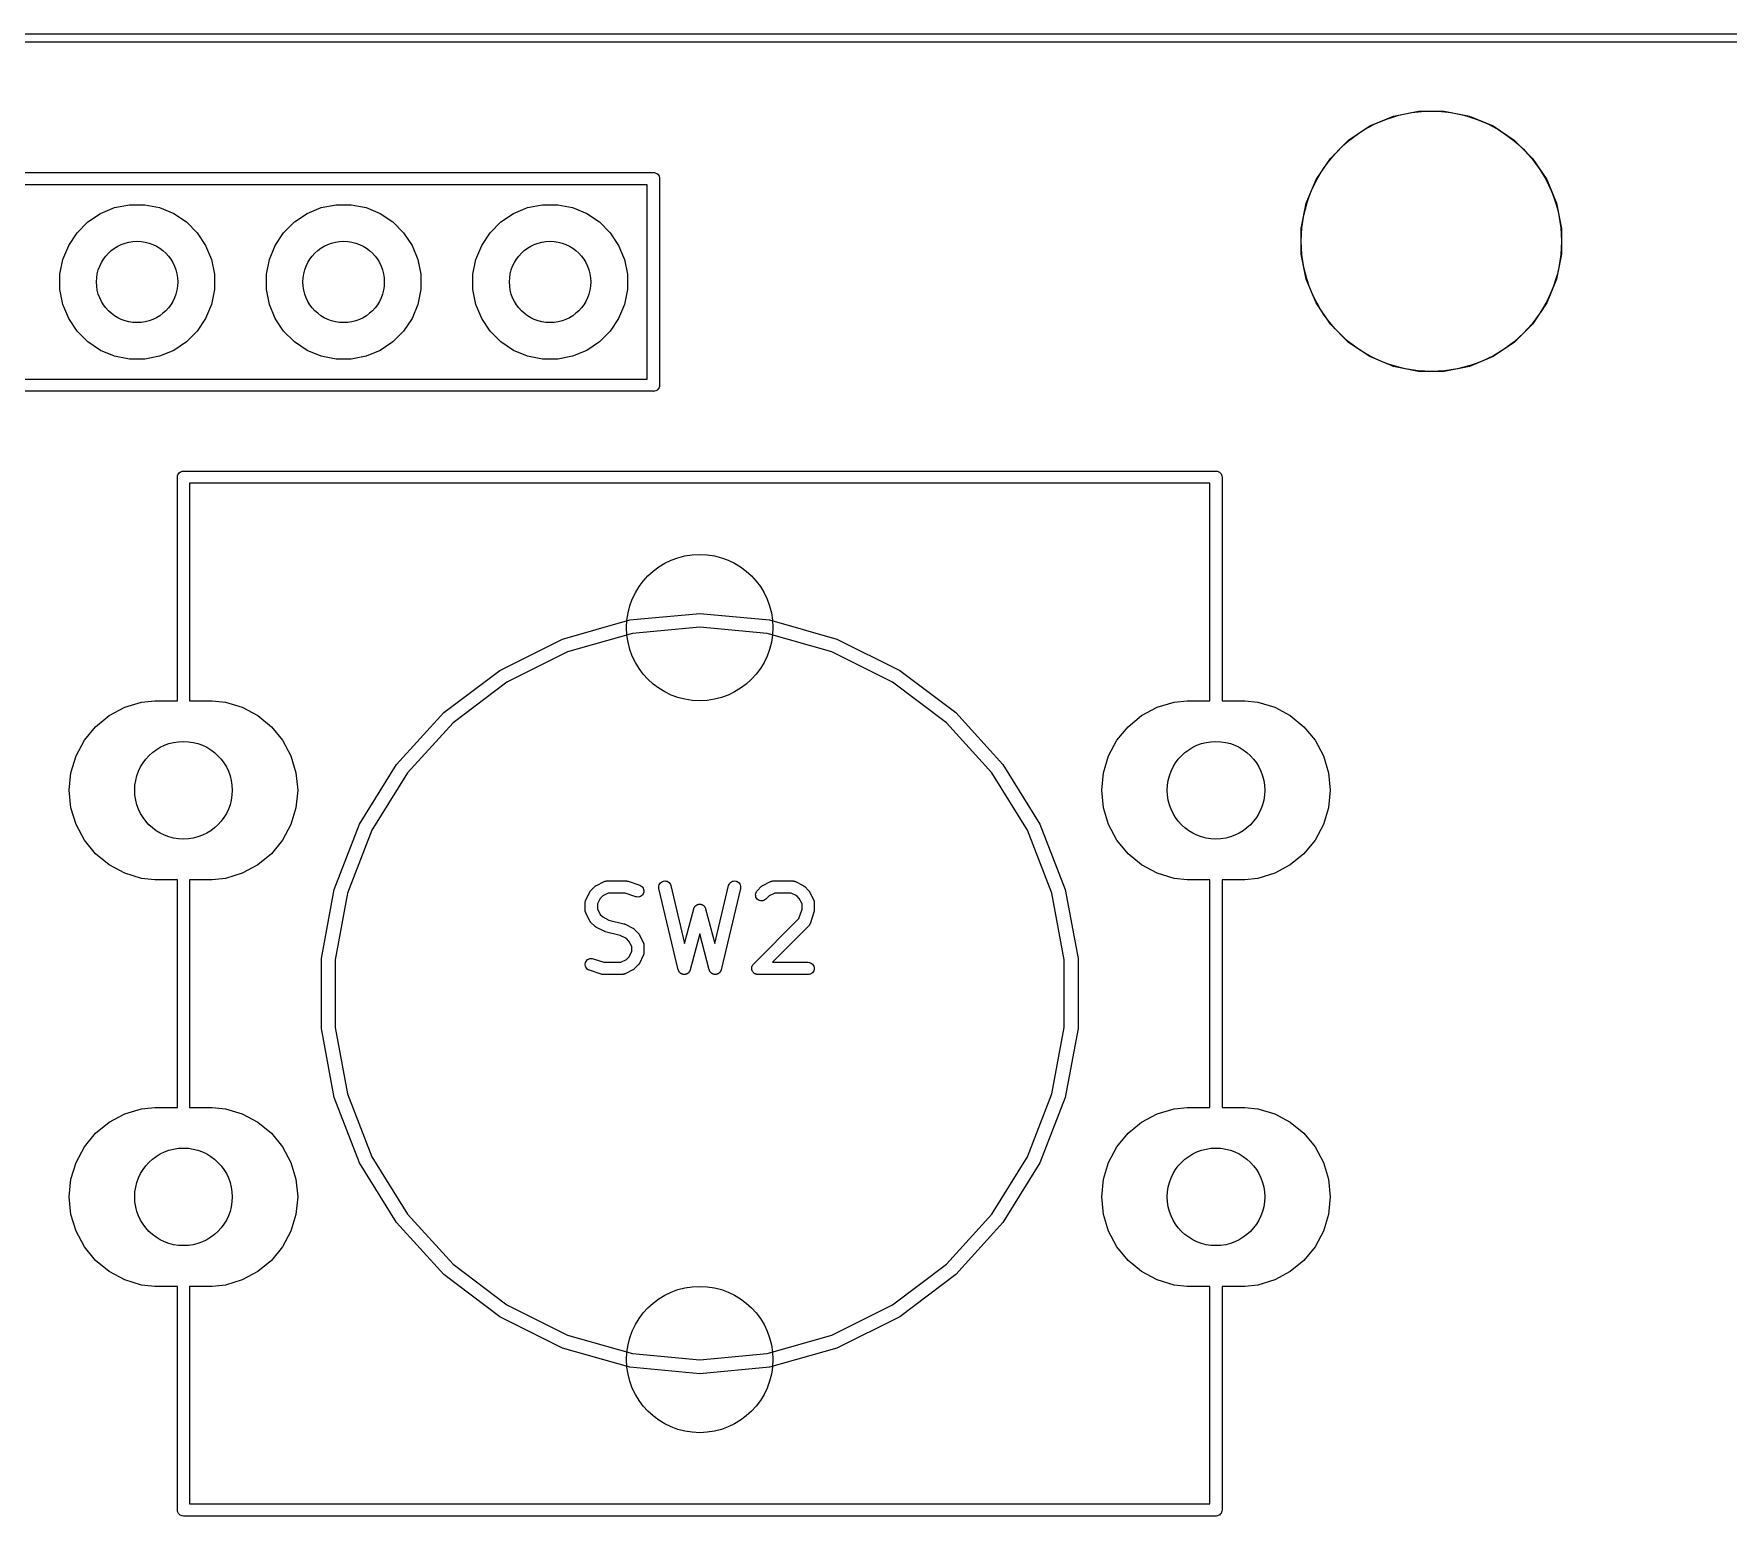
# Model space of a CAD drawing. Extents: x 4.8 to 7.88, y -6.14 to -3.94.
# Drawn here: x 5.622 to 6.443, y -4.653 to -3.935 of the extents above; entities that cross this region are included whole.
import ezdxf

# ---------------------------------------------------------------- set-up
doc = ezdxf.new("R2010")
doc.units = 0
doc.header["$MEASUREMENT"] = 0
doc.layers.add('BLACK', color=7, linetype='CONTINUOUS')

msp = doc.modelspace()

# ---------------------------------------------------------------- linework, layer by layer
at = {"layer": 'BLACK', "linetype": 'CONTINUOUS'}
for p, q in [((4.80325, -3.93504), (7.87392, -3.93504)), ((7.87205, -3.93898), (4.80512, -3.93898)), ((6.26937, -3.97961), (6.28084, -3.97486)), ((6.28084, -3.97486), (6.29301, -3.97244)), ((6.29301, -3.97244), (6.30542, -3.97244)), ((6.30542, -3.97244), (6.31759, -3.97486)), ((6.31759, -3.97486), (6.32905, -3.97961)), ((6.25028, -3.99528), (6.25906, -3.9865)), ((6.25906, -3.9865), (6.26937, -3.97961)), ((6.32905, -3.97961), (6.33937, -3.9865)), ((6.33937, -3.9865), (6.34814, -3.99528)), ((6.24339, -4.0056), (6.25028, -3.99528)), ((6.34814, -3.99528), (6.35504, -4.0056)), ((5.12259, -4.00217), (5.9223, -4.00217)), ((5.9223, -4.00217), (5.92244, -4.00215)), ((5.92244, -4.00215), (5.92259, -4.00217)), ((5.92259, -4.00217), (5.92302, -4.00221)), ((5.92302, -4.00221), (5.92358, -4.00238)), ((5.92358, -4.00238), (5.92409, -4.00265)), ((5.92409, -4.00265), (5.92454, -4.00302)), ((5.92454, -4.00302), (5.92491, -4.00347)), ((5.92491, -4.00347), (5.92518, -4.00398)), ((5.91949, -4.00807), (5.12539, -4.00807)), ((5.91949, -4.10217), (5.91949, -4.00807)), ((5.92518, -4.00398), (5.92535, -4.00454)), ((5.92535, -4.00454), (5.92541, -4.00512)), ((5.92541, -4.00512), (5.92539, -4.00526)), ((5.92539, -4.00526), (5.92539, -4.10497)), ((6.23864, -4.01706), (6.24339, -4.0056)), ((6.35504, -4.0056), (6.35978, -4.01706)), ((5.65472, -4.02197), (5.66153, -4.01915)), ((5.66153, -4.01915), (5.66876, -4.01772)), ((5.66876, -4.01772), (5.67612, -4.01772)), ((5.67612, -4.01772), (5.68335, -4.01915)), ((5.68335, -4.01915), (5.69016, -4.02197)), ((5.75472, -4.02197), (5.76153, -4.01915)), ((5.76153, -4.01915), (5.76876, -4.01772)), ((5.76876, -4.01772), (5.77612, -4.01772)), ((5.77612, -4.01772), (5.78335, -4.01915)), ((5.78335, -4.01915), (5.79016, -4.02197)), ((5.85472, -4.02197), (5.86153, -4.01915)), ((5.86153, -4.01915), (5.86876, -4.01772)), ((5.86876, -4.01772), (5.87612, -4.01772)), ((5.87612, -4.01772), (5.88335, -4.01915)), ((5.88335, -4.01915), (5.89016, -4.02197)), ((6.23622, -4.02923), (6.23864, -4.01706)), ((6.35978, -4.01706), (6.3622, -4.02923)), ((5.64339, -4.03128), (5.6486, -4.02607)), ((5.6486, -4.02607), (5.65472, -4.02197)), ((5.69016, -4.02197), (5.69628, -4.02607)), ((5.69628, -4.02607), (5.70149, -4.03128)), ((5.74339, -4.03128), (5.7486, -4.02607)), ((5.7486, -4.02607), (5.75472, -4.02197)), ((5.79016, -4.02197), (5.79628, -4.02607)), ((5.79628, -4.02607), (5.80149, -4.03128)), ((5.84339, -4.03128), (5.8486, -4.02607)), ((5.8486, -4.02607), (5.85472, -4.02197)), ((5.89016, -4.02197), (5.89628, -4.02607)), ((5.89628, -4.02607), (5.90149, -4.03128)), ((5.6393, -4.0374), (5.64339, -4.03128)), ((5.70149, -4.03128), (5.70559, -4.0374)), ((5.7393, -4.0374), (5.74339, -4.03128)), ((5.80149, -4.03128), (5.80559, -4.0374)), ((5.8393, -4.0374), (5.84339, -4.03128)), ((5.90149, -4.03128), (5.90559, -4.0374)), ((6.23622, -4.04164), (6.23622, -4.02923)), ((6.3622, -4.02923), (6.3622, -4.04164)), ((5.63504, -4.05143), (5.63648, -4.04421)), ((5.63648, -4.04421), (5.6393, -4.0374)), ((5.70559, -4.0374), (5.70841, -4.04421)), ((5.70841, -4.04421), (5.70984, -4.05143)), ((5.73504, -4.05143), (5.73648, -4.04421)), ((5.73648, -4.04421), (5.7393, -4.0374)), ((5.80559, -4.0374), (5.80841, -4.04421)), ((5.80841, -4.04421), (5.80984, -4.05143)), ((5.83504, -4.05143), (5.83648, -4.04421)), ((5.83648, -4.04421), (5.8393, -4.0374)), ((5.90559, -4.0374), (5.90841, -4.04421)), ((5.90841, -4.04421), (5.90984, -4.05143)), ((6.23864, -4.05381), (6.23622, -4.04164)), ((6.3622, -4.04164), (6.35978, -4.05381)), ((5.63504, -4.0588), (5.63504, -4.05143)), ((5.70984, -4.05143), (5.70984, -4.0588)), ((5.73504, -4.0588), (5.73504, -4.05143)), ((5.80984, -4.05143), (5.80984, -4.0588)), ((5.83504, -4.0588), (5.83504, -4.05143)), ((5.90984, -4.05143), (5.90984, -4.0588)), ((5.63648, -4.06603), (5.63504, -4.0588)), ((5.70984, -4.0588), (5.70841, -4.06603)), ((5.73648, -4.06603), (5.73504, -4.0588)), ((5.80984, -4.0588), (5.80841, -4.06603)), ((5.83648, -4.06603), (5.83504, -4.0588)), ((5.90984, -4.0588), (5.90841, -4.06603)), ((6.24339, -4.06527), (6.23864, -4.05381)), ((6.35978, -4.05381), (6.35504, -4.06527)), ((5.6393, -4.07283), (5.63648, -4.06603)), ((5.70841, -4.06603), (5.70559, -4.07283)), ((5.7393, -4.07283), (5.73648, -4.06603)), ((5.80841, -4.06603), (5.80559, -4.07283)), ((5.8393, -4.07283), (5.83648, -4.06603)), ((5.90841, -4.06603), (5.90559, -4.07283)), ((6.25028, -4.07559), (6.24339, -4.06527)), ((6.35504, -4.06527), (6.34814, -4.07559)), ((5.64339, -4.07896), (5.6393, -4.07283)), ((5.70559, -4.07283), (5.70149, -4.07896)), ((5.74339, -4.07896), (5.7393, -4.07283)), ((5.80559, -4.07283), (5.80149, -4.07896)), ((5.84339, -4.07896), (5.8393, -4.07283)), ((5.90559, -4.07283), (5.90149, -4.07896)), ((6.25906, -4.08436), (6.25028, -4.07559)), ((6.34814, -4.07559), (6.33937, -4.08436)), ((5.6486, -4.08417), (5.64339, -4.07896)), ((5.65472, -4.08826), (5.6486, -4.08417)), ((5.69628, -4.08417), (5.69016, -4.08826)), ((5.70149, -4.07896), (5.69628, -4.08417)), ((5.7486, -4.08417), (5.74339, -4.07896)), ((5.75472, -4.08826), (5.7486, -4.08417)), ((5.79628, -4.08417), (5.79016, -4.08826)), ((5.80149, -4.07896), (5.79628, -4.08417)), ((5.8486, -4.08417), (5.84339, -4.07896)), ((5.85472, -4.08826), (5.8486, -4.08417)), ((5.89628, -4.08417), (5.89016, -4.08826)), ((5.90149, -4.07896), (5.89628, -4.08417)), ((6.26937, -4.09126), (6.25906, -4.08436)), ((6.33937, -4.08436), (6.32905, -4.09126)), ((5.66153, -4.09108), (5.65472, -4.08826)), ((5.66876, -4.09252), (5.66153, -4.09108)), ((5.67612, -4.09252), (5.66876, -4.09252)), ((5.68335, -4.09108), (5.67612, -4.09252)), ((5.69016, -4.08826), (5.68335, -4.09108)), ((5.76153, -4.09108), (5.75472, -4.08826)), ((5.76876, -4.09252), (5.76153, -4.09108)), ((5.77612, -4.09252), (5.76876, -4.09252)), ((5.78335, -4.09108), (5.77612, -4.09252)), ((5.79016, -4.08826), (5.78335, -4.09108)), ((5.86153, -4.09108), (5.85472, -4.08826)), ((5.86876, -4.09252), (5.86153, -4.09108)), ((5.87612, -4.09252), (5.86876, -4.09252)), ((5.88335, -4.09108), (5.87612, -4.09252)), ((5.89016, -4.08826), (5.88335, -4.09108)), ((6.28084, -4.096), (6.26937, -4.09126)), ((6.32905, -4.09126), (6.31759, -4.096)), ((5.12539, -4.10217), (5.91949, -4.10217)), ((6.29301, -4.09843), (6.28084, -4.096)), ((6.30542, -4.09843), (6.29301, -4.09843)), ((6.31759, -4.096), (6.30542, -4.09843)), ((5.9223, -4.10807), (5.12259, -4.10807)), ((5.92244, -4.10809), (5.9223, -4.10807)), ((5.92259, -4.10807), (5.92244, -4.10809)), ((5.92302, -4.10803), (5.92259, -4.10807)), ((5.92358, -4.10786), (5.92302, -4.10803)), ((5.92409, -4.10759), (5.92358, -4.10786)), ((5.92454, -4.10722), (5.92409, -4.10759)), ((5.92491, -4.10677), (5.92454, -4.10722)), ((5.92518, -4.10625), (5.92491, -4.10677)), ((5.92535, -4.1057), (5.92518, -4.10625)), ((5.92541, -4.10512), (5.92535, -4.1057)), ((5.92539, -4.10497), (5.92541, -4.10512)), ((5.69191, -4.14961), (5.69197, -4.14903)), ((5.69193, -4.14975), (5.69191, -4.14961)), ((5.69193, -4.25787), (5.69193, -4.14975)), ((5.69197, -4.14903), (5.69214, -4.14847)), ((5.69214, -4.14847), (5.69241, -4.14796)), ((5.69241, -4.14796), (5.69278, -4.14751)), ((5.69278, -4.14751), (5.69323, -4.14714)), ((5.69323, -4.14714), (5.69375, -4.14687)), ((5.69375, -4.14687), (5.6943, -4.1467)), ((5.6943, -4.1467), (5.69474, -4.14665)), ((5.69474, -4.14665), (5.69488, -4.14664)), ((5.69488, -4.14664), (5.69503, -4.14665)), ((5.69503, -4.14665), (6.19474, -4.14665)), ((6.19474, -4.14665), (6.19488, -4.14664)), ((6.19488, -4.14664), (6.19503, -4.14665)), ((6.19503, -4.14665), (6.19546, -4.1467)), ((6.19546, -4.1467), (6.19602, -4.14687)), ((6.19602, -4.14687), (6.19653, -4.14714)), ((6.19653, -4.14714), (6.19698, -4.14751)), ((6.19698, -4.14751), (6.19735, -4.14796)), ((6.19735, -4.14796), (6.19762, -4.14847)), ((6.19762, -4.14847), (6.19779, -4.14903)), ((6.19779, -4.14903), (6.19785, -4.14961)), ((6.19785, -4.14961), (6.19783, -4.14975)), ((6.19783, -4.14975), (6.19783, -4.25787)), ((5.69783, -4.15256), (5.69783, -4.25787)), ((6.19193, -4.15256), (5.69783, -4.15256)), ((6.19193, -4.25787), (6.19193, -4.15256)), ((5.91107, -4.21872), (5.94488, -4.21559)), ((5.94488, -4.21559), (5.9787, -4.21872)), ((5.87841, -4.22801), (5.91107, -4.21872)), ((5.9123, -4.2253), (5.88082, -4.23426)), ((5.94488, -4.22228), (5.9123, -4.2253)), ((5.97747, -4.2253), (5.94488, -4.22228)), ((6.00894, -4.23426), (5.97747, -4.2253)), ((5.9787, -4.21872), (6.01136, -4.22801)), ((5.84801, -4.24315), (5.87841, -4.22801)), ((6.01136, -4.22801), (6.04175, -4.24315)), ((5.88082, -4.23426), (5.85153, -4.24884)), ((6.03823, -4.24884), (6.00894, -4.23426)), ((5.82091, -4.26362), (5.84801, -4.24315)), ((5.85153, -4.24884), (5.82542, -4.26856)), ((6.06434, -4.26856), (6.03823, -4.24884)), ((6.04175, -4.24315), (6.06885, -4.26362)), ((5.67458, -4.2585), (5.68094, -4.25787)), ((5.68094, -4.25787), (5.69193, -4.25787)), ((5.69783, -4.25787), (5.70882, -4.25787)), ((5.70882, -4.25787), (5.71518, -4.2585)), ((6.17458, -4.2585), (6.18094, -4.25787)), ((6.18094, -4.25787), (6.19193, -4.25787)), ((6.19783, -4.25787), (6.20882, -4.25787)), ((6.20882, -4.25787), (6.21518, -4.2585)), ((5.6523, -4.27041), (5.65889, -4.265)), ((5.65889, -4.265), (5.66642, -4.26098)), ((5.66642, -4.26098), (5.67458, -4.2585)), ((5.71518, -4.2585), (5.72335, -4.26098)), ((5.72335, -4.26098), (5.73087, -4.265)), ((5.73087, -4.265), (5.73746, -4.27041)), ((5.79803, -4.28871), (5.82091, -4.26362)), ((6.06885, -4.26362), (6.09173, -4.28871)), ((6.1523, -4.27041), (6.15889, -4.265)), ((6.15889, -4.265), (6.16642, -4.26098)), ((6.16642, -4.26098), (6.17458, -4.2585)), ((6.21518, -4.2585), (6.22335, -4.26098)), ((6.22335, -4.26098), (6.23087, -4.265)), ((6.23087, -4.265), (6.23746, -4.27041)), ((5.64689, -4.277), (5.6523, -4.27041)), ((5.73746, -4.27041), (5.74288, -4.277)), ((5.82542, -4.26856), (5.80337, -4.29274)), ((6.08639, -4.29274), (6.06434, -4.26856)), ((6.14689, -4.277), (6.1523, -4.27041)), ((6.23746, -4.27041), (6.24288, -4.277)), ((5.64287, -4.28453), (5.64689, -4.277)), ((5.74288, -4.277), (5.7469, -4.28453)), ((6.14287, -4.28453), (6.14689, -4.277)), ((6.24288, -4.277), (6.2469, -4.28453)), ((5.64039, -4.29269), (5.64287, -4.28453)), ((5.7469, -4.28453), (5.74937, -4.29269)), ((5.78016, -4.31758), (5.79803, -4.28871)), ((6.09173, -4.28871), (6.10961, -4.31758)), ((6.14039, -4.29269), (6.14287, -4.28453)), ((6.2469, -4.28453), (6.24937, -4.29269)), ((5.63955, -4.30118), (5.64039, -4.29269)), ((5.74937, -4.29269), (5.75021, -4.30118)), ((5.80337, -4.29274), (5.78615, -4.32057)), ((6.10362, -4.32057), (6.08639, -4.29274)), ((6.13955, -4.30118), (6.14039, -4.29269)), ((6.24937, -4.29269), (6.25021, -4.30118)), ((5.64039, -4.30967), (5.63955, -4.30118)), ((5.75021, -4.30118), (5.74937, -4.30967)), ((6.14039, -4.30967), (6.13955, -4.30118)), ((6.25021, -4.30118), (6.24937, -4.30967)), ((5.64287, -4.31783), (5.64039, -4.30967)), ((5.74937, -4.30967), (5.7469, -4.31783)), ((6.14287, -4.31783), (6.14039, -4.30967)), ((6.24937, -4.30967), (6.2469, -4.31783)), ((5.64689, -4.32536), (5.64287, -4.31783)), ((5.7469, -4.31783), (5.74288, -4.32536)), ((5.76789, -4.34925), (5.78016, -4.31758)), ((5.78615, -4.32057), (5.77433, -4.35108)), ((6.11544, -4.35108), (6.10362, -4.32057)), ((6.10961, -4.31758), (6.12187, -4.34925)), ((6.14689, -4.32536), (6.14287, -4.31783)), ((6.2469, -4.31783), (6.24288, -4.32536)), ((5.6523, -4.33195), (5.64689, -4.32536)), ((5.65889, -4.33736), (5.6523, -4.33195)), ((5.73746, -4.33195), (5.73087, -4.33736)), ((5.74288, -4.32536), (5.73746, -4.33195)), ((6.1523, -4.33195), (6.14689, -4.32536)), ((6.15889, -4.33736), (6.1523, -4.33195)), ((6.23746, -4.33195), (6.23087, -4.33736)), ((6.24288, -4.32536), (6.23746, -4.33195)), ((5.66642, -4.34139), (5.65889, -4.33736)), ((5.73087, -4.33736), (5.72335, -4.34139)), ((6.16642, -4.34139), (6.15889, -4.33736)), ((6.23087, -4.33736), (6.22335, -4.34139)), ((5.67458, -4.34386), (5.66642, -4.34139)), ((5.68094, -4.34449), (5.67458, -4.34386)), ((5.69193, -4.34449), (5.68094, -4.34449)), ((5.69193, -4.45472), (5.69193, -4.34449)), ((5.70882, -4.34449), (5.69783, -4.34449)), ((5.69783, -4.34449), (5.69783, -4.45472)), ((5.71518, -4.34386), (5.70882, -4.34449)), ((5.72335, -4.34139), (5.71518, -4.34386)), ((5.89218, -4.34971), (5.89405, -4.34783)), ((5.89405, -4.34783), (5.89408, -4.3478)), ((5.89408, -4.3478), (5.89421, -4.3477)), ((5.89421, -4.3477), (5.89433, -4.34759)), ((5.89433, -4.34759), (5.89443, -4.34752)), ((5.89443, -4.34752), (5.89453, -4.34744)), ((5.89453, -4.34744), (5.89468, -4.34737)), ((5.89468, -4.34737), (5.89482, -4.34728)), ((5.89482, -4.34728), (5.89857, -4.34541)), ((5.89857, -4.34541), (5.8986, -4.34539)), ((5.8986, -4.34539), (5.89869, -4.34536)), ((5.89869, -4.34536), (5.89876, -4.34532)), ((5.89876, -4.34532), (5.89896, -4.34526)), ((5.89896, -4.34526), (5.89914, -4.34519)), ((5.89914, -4.34519), (5.89923, -4.34518)), ((5.89923, -4.34518), (5.89931, -4.34515)), ((5.89931, -4.34515), (5.89952, -4.34513)), ((5.89952, -4.34513), (5.89971, -4.3451)), ((5.89971, -4.3451), (5.8998, -4.3451)), ((5.8998, -4.3451), (5.89989, -4.34509)), ((5.89989, -4.34509), (5.90926, -4.34509)), ((5.90926, -4.34509), (5.9093, -4.34509)), ((5.9093, -4.34509), (5.90947, -4.34511)), ((5.90947, -4.34511), (5.90963, -4.34512)), ((5.90963, -4.34512), (5.90975, -4.34514)), ((5.90975, -4.34514), (5.90988, -4.34516)), ((5.90988, -4.34516), (5.91003, -4.34521)), ((5.91003, -4.34521), (5.9102, -4.34525)), ((5.9102, -4.34525), (5.91582, -4.34712)), ((5.91582, -4.34712), (5.91586, -4.34713)), ((5.91586, -4.34713), (5.91638, -4.34738)), ((5.91638, -4.34738), (5.91685, -4.34771)), ((5.91685, -4.34771), (5.91724, -4.34814)), ((5.91724, -4.34814), (5.91754, -4.34863)), ((5.92506, -4.34812), (5.9251, -4.34754)), ((5.92513, -4.34869), (5.92506, -4.34812)), ((5.9251, -4.34754), (5.92525, -4.34699)), ((5.92525, -4.34699), (5.92551, -4.34647)), ((5.92551, -4.34647), (5.92586, -4.34602)), ((5.92586, -4.34602), (5.9263, -4.34564)), ((5.9263, -4.34564), (5.9268, -4.34535)), ((5.9268, -4.34535), (5.92735, -4.34517)), ((5.92735, -4.34517), (5.92792, -4.3451)), ((5.92792, -4.3451), (5.92849, -4.34513)), ((5.92849, -4.34513), (5.92905, -4.34528)), ((5.92905, -4.34528), (5.92957, -4.34554)), ((5.92957, -4.34554), (5.93002, -4.34589)), ((5.93002, -4.34589), (5.9304, -4.34632)), ((5.9304, -4.34632), (5.93069, -4.34682)), ((5.93069, -4.34682), (5.93088, -4.34736)), ((5.93088, -4.34736), (5.93754, -4.37535)), ((5.95222, -4.37535), (5.95888, -4.34736)), ((5.95888, -4.34736), (5.95889, -4.34732)), ((5.95889, -4.34732), (5.95909, -4.34678)), ((5.95909, -4.34678), (5.95938, -4.34629)), ((5.95938, -4.34629), (5.95977, -4.34586)), ((5.95977, -4.34586), (5.96023, -4.34552)), ((5.96023, -4.34552), (5.96075, -4.34527)), ((5.96075, -4.34527), (5.96131, -4.34513)), ((5.96131, -4.34513), (5.96189, -4.3451)), ((5.96189, -4.3451), (5.96246, -4.34518)), ((5.96246, -4.34518), (5.963, -4.34537)), ((5.963, -4.34537), (5.9635, -4.34566)), ((5.9635, -4.34566), (5.96393, -4.34605)), ((5.96393, -4.34605), (5.96427, -4.34651)), ((5.96427, -4.34651), (5.96453, -4.34703)), ((5.96453, -4.34703), (5.96467, -4.34758)), ((5.96471, -4.34816), (5.96463, -4.34873)), ((5.96467, -4.34758), (5.96471, -4.34816)), ((5.97279, -4.34971), (5.97466, -4.34783)), ((5.97466, -4.34783), (5.97469, -4.3478)), ((5.97469, -4.3478), (5.97482, -4.3477)), ((5.97482, -4.3477), (5.97494, -4.34759)), ((5.97494, -4.34759), (5.97505, -4.34752)), ((5.97505, -4.34752), (5.97514, -4.34744)), ((5.97514, -4.34744), (5.97529, -4.34737)), ((5.97529, -4.34737), (5.97543, -4.34728)), ((5.97543, -4.34728), (5.97918, -4.34541)), ((5.97918, -4.34541), (5.97922, -4.34539)), ((5.97922, -4.34539), (5.9793, -4.34536)), ((5.9793, -4.34536), (5.97938, -4.34532)), ((5.97938, -4.34532), (5.97957, -4.34526)), ((5.97957, -4.34526), (5.97976, -4.34519)), ((5.97976, -4.34519), (5.97985, -4.34518)), ((5.97985, -4.34518), (5.97993, -4.34515)), ((5.97993, -4.34515), (5.98013, -4.34513)), ((5.98013, -4.34513), (5.98033, -4.3451)), ((5.98033, -4.3451), (5.98042, -4.3451)), ((5.98042, -4.3451), (5.9805, -4.34509)), ((5.9805, -4.34509), (5.98988, -4.34509)), ((5.98988, -4.34509), (5.98992, -4.34509)), ((5.98992, -4.34509), (5.99, -4.3451)), ((5.99, -4.3451), (5.99009, -4.3451)), ((5.99009, -4.3451), (5.99029, -4.34514)), ((5.99029, -4.34514), (5.99049, -4.34516)), ((5.99049, -4.34516), (5.99057, -4.34518)), ((5.99057, -4.34518), (5.99066, -4.3452)), ((5.99066, -4.3452), (5.99085, -4.34527)), ((5.99085, -4.34527), (5.99104, -4.34533)), ((5.99104, -4.34533), (5.99112, -4.34537)), ((5.99112, -4.34537), (5.9912, -4.34541)), ((5.9912, -4.34541), (5.99495, -4.34728)), ((5.99495, -4.34728), (5.99498, -4.3473)), ((5.99498, -4.3473), (5.99512, -4.34739)), ((5.99512, -4.34739), (5.99527, -4.34747)), ((5.99527, -4.34747), (5.99536, -4.34755)), ((5.99536, -4.34755), (5.99547, -4.34761)), ((5.99547, -4.34761), (5.99559, -4.34773)), ((5.99559, -4.34773), (5.99571, -4.34783)), ((5.99571, -4.34783), (5.99759, -4.34971)), ((6.17458, -4.34386), (6.16642, -4.34139)), ((6.18094, -4.34449), (6.17458, -4.34386)), ((6.19193, -4.34449), (6.18094, -4.34449)), ((6.19193, -4.45472), (6.19193, -4.34449)), ((6.20882, -4.34449), (6.19783, -4.34449)), ((6.19783, -4.34449), (6.19783, -4.45472)), ((6.21518, -4.34386), (6.20882, -4.34449)), ((6.22335, -4.34139), (6.21518, -4.34386)), ((5.76165, -4.38263), (5.76789, -4.34925)), ((5.77433, -4.35108), (5.76831, -4.38324)), ((5.88944, -4.35533), (5.88948, -4.35513)), ((5.88945, -4.35542), (5.88944, -4.35533)), ((5.88944, -4.3555), (5.88945, -4.35542)), ((5.88944, -4.35555), (5.88944, -4.3555)), ((5.88944, -4.3593), (5.88944, -4.35555)), ((5.88948, -4.35513), (5.8895, -4.35493)), ((5.8895, -4.35493), (5.88953, -4.35485)), ((5.88953, -4.35485), (5.88954, -4.35476)), ((5.88954, -4.35476), (5.88961, -4.35457)), ((5.88961, -4.35457), (5.88967, -4.35438)), ((5.88967, -4.35438), (5.88972, -4.35431)), ((5.88972, -4.35431), (5.88975, -4.35423)), ((5.88975, -4.35423), (5.89162, -4.35048)), ((5.89162, -4.35048), (5.89164, -4.35044)), ((5.89164, -4.35044), (5.89173, -4.3503)), ((5.89173, -4.3503), (5.89181, -4.35015)), ((5.89181, -4.35015), (5.89189, -4.35006)), ((5.89189, -4.35006), (5.89195, -4.34996)), ((5.89195, -4.34996), (5.89207, -4.34984)), ((5.89207, -4.34984), (5.89218, -4.34971)), ((5.89669, -4.35355), (5.89534, -4.35624)), ((5.89534, -4.35624), (5.89534, -4.3586)), ((5.89789, -4.35235), (5.89669, -4.35355)), ((5.90058, -4.351), (5.89789, -4.35235)), ((5.90878, -4.351), (5.90058, -4.351)), ((5.91395, -4.35272), (5.90878, -4.351)), ((5.91451, -4.35285), (5.91395, -4.35272)), ((5.91509, -4.35287), (5.91451, -4.35285)), ((5.91566, -4.35277), (5.91509, -4.35287)), ((5.9162, -4.35257), (5.91566, -4.35277)), ((5.91669, -4.35226), (5.9162, -4.35257)), ((5.91711, -4.35187), (5.91669, -4.35226)), ((5.91744, -4.3514), (5.91711, -4.35187)), ((5.91768, -4.35087), (5.91744, -4.3514)), ((5.91754, -4.34863), (5.91774, -4.34917)), ((5.91781, -4.35031), (5.91768, -4.35087)), ((5.91774, -4.34917), (5.91783, -4.34974)), ((5.91783, -4.34974), (5.91781, -4.35031)), ((5.92514, -4.34873), (5.92513, -4.34869)), ((5.93451, -4.3881), (5.92514, -4.34873)), ((5.94343, -4.35672), (5.94352, -4.35669)), ((5.94352, -4.35669), (5.9436, -4.35664)), ((5.9436, -4.35664), (5.94378, -4.35657)), ((5.94378, -4.35657), (5.94396, -4.35649)), ((5.94396, -4.35649), (5.94405, -4.35647)), ((5.94405, -4.35647), (5.94414, -4.35644)), ((5.94414, -4.35644), (5.94433, -4.35641)), ((5.94433, -4.35641), (5.94452, -4.35636)), ((5.94452, -4.35636), (5.94462, -4.35636)), ((5.94462, -4.35636), (5.94471, -4.35635)), ((5.94471, -4.35635), (5.9449, -4.35635)), ((5.9449, -4.35635), (5.94509, -4.35635)), ((5.94509, -4.35635), (5.94519, -4.35637)), ((5.94519, -4.35637), (5.94529, -4.35637)), ((5.94529, -4.35637), (5.94547, -4.35641)), ((5.94547, -4.35641), (5.94566, -4.35645)), ((5.94566, -4.35645), (5.94575, -4.35648)), ((5.94575, -4.35648), (5.94585, -4.3565)), ((5.94585, -4.3565), (5.94602, -4.35658)), ((5.94602, -4.35658), (5.9462, -4.35665)), ((5.9462, -4.35665), (5.94628, -4.3567)), ((5.96463, -4.34873), (5.95525, -4.3881)), ((5.97193, -4.35179), (5.97198, -4.35121)), ((5.97198, -4.35236), (5.97193, -4.35179)), ((5.97198, -4.35121), (5.97215, -4.35066)), ((5.97214, -4.35291), (5.97198, -4.35236)), ((5.97241, -4.35342), (5.97214, -4.35291)), ((5.97215, -4.35066), (5.97242, -4.35015)), ((5.97278, -4.35387), (5.97241, -4.35342)), ((5.97242, -4.35015), (5.97279, -4.34971)), ((5.97322, -4.35424), (5.97278, -4.35387)), ((5.97372, -4.35451), (5.97322, -4.35424)), ((5.97427, -4.35469), (5.97372, -4.35451)), ((5.97485, -4.35475), (5.97427, -4.35469)), ((5.97542, -4.3547), (5.97485, -4.35475)), ((5.97597, -4.35454), (5.97542, -4.3547)), ((5.97649, -4.35427), (5.97597, -4.35454)), ((5.97694, -4.35391), (5.97649, -4.35427)), ((5.97697, -4.35388), (5.97694, -4.35391)), ((5.9785, -4.35235), (5.97697, -4.35388)), ((5.9812, -4.351), (5.9785, -4.35235)), ((5.98918, -4.351), (5.9812, -4.351)), ((5.99188, -4.35235), (5.98918, -4.351)), ((5.99307, -4.35355), (5.99188, -4.35235)), ((5.99442, -4.35624), (5.99307, -4.35355)), ((5.99442, -4.35882), (5.99442, -4.35624)), ((5.99759, -4.34971), (5.99762, -4.34974)), ((5.99762, -4.34974), (5.99772, -4.34987)), ((5.99772, -4.34987), (5.99783, -4.34999)), ((5.99783, -4.34999), (5.9979, -4.35009)), ((5.9979, -4.35009), (5.99798, -4.35019)), ((5.99798, -4.35019), (5.99805, -4.35034)), ((5.99805, -4.35034), (5.99814, -4.35048)), ((5.99814, -4.35048), (6.00002, -4.35423)), ((6.00002, -4.35423), (6.00003, -4.35426)), ((6.00003, -4.35426), (6.00006, -4.35434)), ((6.00006, -4.35434), (6.00011, -4.35442)), ((6.00011, -4.35442), (6.00016, -4.35461)), ((6.00016, -4.35461), (6.00023, -4.3548)), ((6.00023, -4.3548), (6.00025, -4.35489)), ((6.00025, -4.35489), (6.00027, -4.35497)), ((6.00027, -4.35497), (6.00029, -4.35517)), ((6.00029, -4.35517), (6.00032, -4.35537)), ((6.00032, -4.35537), (6.00032, -4.35546)), ((6.00032, -4.35546), (6.00033, -4.35555)), ((6.00033, -4.35555), (6.00033, -4.3593)), ((6.12145, -4.38324), (6.11544, -4.35108)), ((6.12187, -4.34925), (6.12811, -4.38263)), ((5.88944, -4.35938), (5.88944, -4.3593)), ((5.88944, -4.35947), (5.88944, -4.35938)), ((5.88947, -4.35967), (5.88944, -4.35947)), ((5.88949, -4.35987), (5.88947, -4.35967)), ((5.88952, -4.35995), (5.88949, -4.35987)), ((5.88953, -4.36004), (5.88952, -4.35995)), ((5.8896, -4.36023), (5.88953, -4.36004)), ((5.88966, -4.36042), (5.8896, -4.36023)), ((5.8897, -4.3605), (5.88966, -4.36042)), ((5.88973, -4.36058), (5.8897, -4.3605)), ((5.88975, -4.36062), (5.88973, -4.36058)), ((5.89162, -4.36437), (5.88975, -4.36062)), ((5.89171, -4.36451), (5.89162, -4.36437)), ((5.89179, -4.36465), (5.89171, -4.36451)), ((5.89186, -4.36475), (5.89179, -4.36465)), ((5.89193, -4.36485), (5.89186, -4.36475)), ((5.89204, -4.36497), (5.89193, -4.36485)), ((5.89534, -4.3586), (5.89669, -4.3613)), ((5.89669, -4.3613), (5.89789, -4.36249)), ((5.89789, -4.36249), (5.90092, -4.36401)), ((5.90092, -4.36401), (5.9081, -4.3658)), ((5.93754, -4.37535), (5.94203, -4.35853)), ((5.94203, -4.35853), (5.94204, -4.35849)), ((5.94204, -4.35849), (5.94207, -4.3584)), ((5.94207, -4.3584), (5.9421, -4.35831)), ((5.9421, -4.35831), (5.94218, -4.35814)), ((5.94218, -4.35814), (5.94225, -4.35796)), ((5.94225, -4.35796), (5.9423, -4.35788)), ((5.9423, -4.35788), (5.94234, -4.35779)), ((5.94234, -4.35779), (5.94246, -4.35763)), ((5.94246, -4.35763), (5.94256, -4.35747)), ((5.94256, -4.35747), (5.94263, -4.3574)), ((5.94263, -4.3574), (5.94268, -4.35732)), ((5.94268, -4.35732), (5.94282, -4.35719)), ((5.94282, -4.35719), (5.94296, -4.35706)), ((5.94296, -4.35706), (5.94304, -4.357)), ((5.94304, -4.357), (5.94311, -4.35693)), ((5.94311, -4.35693), (5.94327, -4.35683)), ((5.94327, -4.35683), (5.94343, -4.35672)), ((5.94628, -4.3567), (5.94637, -4.35674)), ((5.94637, -4.35674), (5.94653, -4.35686)), ((5.94653, -4.35686), (5.94669, -4.35696)), ((5.94669, -4.35696), (5.94676, -4.35703)), ((5.94676, -4.35703), (5.94684, -4.35708)), ((5.94684, -4.35708), (5.94697, -4.35722)), ((5.94697, -4.35722), (5.94711, -4.35736)), ((5.94711, -4.35736), (5.94716, -4.35743)), ((5.94716, -4.35743), (5.94723, -4.3575)), ((5.94723, -4.3575), (5.94733, -4.35767)), ((5.94733, -4.35767), (5.94744, -4.35782)), ((5.94744, -4.35782), (5.94748, -4.35791)), ((5.94748, -4.35791), (5.94753, -4.35799)), ((5.94753, -4.35799), (5.9476, -4.35817)), ((5.9476, -4.35817), (5.94768, -4.35835)), ((5.94768, -4.35835), (5.9477, -4.35844)), ((5.9477, -4.35844), (5.94773, -4.35853)), ((5.94773, -4.35853), (5.95222, -4.37535)), ((5.97092, -4.38533), (5.99292, -4.36332)), ((5.99292, -4.36332), (5.99442, -4.35882)), ((6.00018, -4.36023), (5.9983, -4.36585)), ((6.00021, -4.36007), (6.00018, -4.36023)), ((6.00026, -4.35991), (6.00021, -4.36007)), ((6.00028, -4.35979), (6.00026, -4.35991)), ((6.0003, -4.35967), (6.00028, -4.35979)), ((6.00031, -4.3595), (6.0003, -4.35967)), ((6.00033, -4.35934), (6.00031, -4.3595)), ((6.00033, -4.3593), (6.00033, -4.35934)), ((5.89215, -4.3651), (5.89204, -4.36497)), ((5.89218, -4.36513), (5.89215, -4.3651)), ((5.89405, -4.36701), (5.89218, -4.36513)), ((5.89418, -4.36711), (5.89405, -4.36701)), ((5.8943, -4.36723), (5.89418, -4.36711)), ((5.8944, -4.3673), (5.8943, -4.36723)), ((5.8945, -4.36737), (5.8944, -4.3673)), ((5.89464, -4.36745), (5.8945, -4.36737)), ((5.89478, -4.36754), (5.89464, -4.36745)), ((5.89482, -4.36756), (5.89478, -4.36754)), ((5.89857, -4.36944), (5.89482, -4.36756)), ((5.89858, -4.36944), (5.89857, -4.36944)), ((5.89859, -4.36945), (5.89858, -4.36944)), ((5.89885, -4.36954), (5.89859, -4.36945)), ((5.89911, -4.36964), (5.89885, -4.36954)), ((5.89912, -4.36964), (5.89911, -4.36964)), ((5.89913, -4.36965), (5.89912, -4.36964)), ((5.89917, -4.36966), (5.89913, -4.36965)), ((5.90636, -4.37145), (5.89917, -4.36966)), ((5.90939, -4.37297), (5.90636, -4.37145)), ((5.9081, -4.3658), (5.90814, -4.36581)), ((5.90814, -4.36581), (5.90816, -4.36582)), ((5.90816, -4.36582), (5.90817, -4.36582)), ((5.90817, -4.36582), (5.90843, -4.36592)), ((5.90843, -4.36592), (5.90868, -4.36602)), ((5.90868, -4.36602), (5.90869, -4.36602)), ((5.90869, -4.36602), (5.90871, -4.36603)), ((5.90871, -4.36603), (5.91246, -4.3679)), ((5.91058, -4.37417), (5.90939, -4.37297)), ((5.91246, -4.3679), (5.91249, -4.36792)), ((5.91249, -4.36792), (5.91263, -4.36801)), ((5.91263, -4.36801), (5.91278, -4.36809)), ((5.91278, -4.36809), (5.91287, -4.36817)), ((5.91287, -4.36817), (5.91298, -4.36823)), ((5.91298, -4.36823), (5.9131, -4.36835)), ((5.9131, -4.36835), (5.91322, -4.36846)), ((5.91322, -4.36846), (5.9151, -4.37033)), ((5.9151, -4.37033), (5.91513, -4.37036)), ((5.91513, -4.37036), (5.91523, -4.37049)), ((5.91523, -4.37049), (5.91535, -4.37061)), ((5.91535, -4.37061), (5.91541, -4.37071)), ((5.91541, -4.37071), (5.91549, -4.37081)), ((5.91549, -4.37081), (5.91556, -4.37096)), ((5.91556, -4.37096), (5.91565, -4.3711)), ((5.91565, -4.3711), (5.91753, -4.37485)), ((5.94488, -4.37075), (5.94024, -4.38818)), ((5.94953, -4.38818), (5.94488, -4.37075)), ((5.99759, -4.36701), (5.98013, -4.38446)), ((5.99764, -4.36694), (5.99759, -4.36701)), ((5.99771, -4.36688), (5.99764, -4.36694)), ((5.99783, -4.36672), (5.99771, -4.36688)), ((5.99795, -4.36656), (5.99783, -4.36672)), ((5.998, -4.36649), (5.99795, -4.36656)), ((5.99805, -4.36642), (5.998, -4.36649)), ((5.99813, -4.36623), (5.99805, -4.36642)), ((5.99823, -4.36605), (5.99813, -4.36623)), ((5.99825, -4.36597), (5.99823, -4.36605)), ((5.99829, -4.36589), (5.99825, -4.36597)), ((5.9983, -4.36585), (5.99829, -4.36589)), ((5.91193, -4.37686), (5.91058, -4.37417)), ((5.91058, -4.38192), (5.91193, -4.37922)), ((5.91193, -4.37922), (5.91193, -4.37686)), ((5.91753, -4.38124), (5.91565, -4.38499)), ((5.91753, -4.37485), (5.91754, -4.37488)), ((5.91756, -4.38116), (5.91753, -4.38124)), ((5.91754, -4.37488), (5.91757, -4.37497)), ((5.9176, -4.38108), (5.91756, -4.38116)), ((5.91757, -4.37497), (5.91762, -4.37504)), ((5.91766, -4.38089), (5.9176, -4.38108)), ((5.91762, -4.37504), (5.91767, -4.37524)), ((5.91773, -4.3807), (5.91766, -4.38089)), ((5.91767, -4.37524), (5.91774, -4.37543)), ((5.91775, -4.38061), (5.91773, -4.3807)), ((5.91774, -4.37543), (5.91776, -4.37551)), ((5.91777, -4.38053), (5.91775, -4.38061)), ((5.91776, -4.37551), (5.91778, -4.37559)), ((5.9178, -4.38033), (5.91777, -4.38053)), ((5.91778, -4.37559), (5.9178, -4.3758)), ((5.9178, -4.3758), (5.91783, -4.37599)), ((5.91783, -4.38013), (5.9178, -4.38033)), ((5.91783, -4.37599), (5.91783, -4.37608)), ((5.91783, -4.37608), (5.91784, -4.37617)), ((5.91784, -4.37996), (5.91783, -4.38005)), ((5.91783, -4.38005), (5.91783, -4.38013)), ((5.91784, -4.37617), (5.91784, -4.37992)), ((5.91784, -4.37992), (5.91784, -4.37996)), ((5.76165, -4.41659), (5.76165, -4.38263)), ((5.76831, -4.38324), (5.76831, -4.41597)), ((5.88944, -4.38573), (5.88946, -4.38515)), ((5.88953, -4.38629), (5.88944, -4.38573)), ((5.88946, -4.38515), (5.88959, -4.38459)), ((5.88973, -4.38683), (5.88953, -4.38629)), ((5.88959, -4.38459), (5.88983, -4.38406)), ((5.89004, -4.38733), (5.88973, -4.38683)), ((5.88983, -4.38406), (5.89017, -4.3836)), ((5.89043, -4.38775), (5.89004, -4.38733)), ((5.89017, -4.3836), (5.89059, -4.3832)), ((5.89089, -4.38809), (5.89043, -4.38775)), ((5.89059, -4.3832), (5.89108, -4.3829)), ((5.89142, -4.38833), (5.89089, -4.38809)), ((5.89108, -4.3829), (5.89162, -4.38269)), ((5.89145, -4.38834), (5.89142, -4.38833)), ((5.89708, -4.39022), (5.89145, -4.38834)), ((5.89162, -4.38269), (5.89218, -4.3826)), ((5.89218, -4.3826), (5.89276, -4.38261)), ((5.89276, -4.38261), (5.89332, -4.38274)), ((5.89332, -4.38274), (5.89849, -4.38446)), ((5.89849, -4.38446), (5.90669, -4.38446)), ((5.90669, -4.38446), (5.90939, -4.38312)), ((5.91246, -4.38818), (5.90871, -4.39006)), ((5.90939, -4.38312), (5.91058, -4.38192)), ((5.9126, -4.38809), (5.91246, -4.38818)), ((5.91274, -4.38802), (5.9126, -4.38809)), ((5.91284, -4.38794), (5.91274, -4.38802)), ((5.91294, -4.38788), (5.91284, -4.38794)), ((5.91307, -4.38776), (5.91294, -4.38788)), ((5.91319, -4.38766), (5.91307, -4.38776)), ((5.91322, -4.38763), (5.91319, -4.38766)), ((5.9151, -4.38575), (5.91322, -4.38763)), ((5.9152, -4.38563), (5.9151, -4.38575)), ((5.91532, -4.38551), (5.9152, -4.38563)), ((5.91539, -4.3854), (5.91532, -4.38551)), ((5.91546, -4.38531), (5.91539, -4.3854)), ((5.91554, -4.38516), (5.91546, -4.38531)), ((5.91563, -4.38502), (5.91554, -4.38516)), ((5.91565, -4.38499), (5.91563, -4.38502)), ((5.93455, -4.38823), (5.93451, -4.3881)), ((5.93459, -4.38836), (5.93455, -4.38823)), ((5.93465, -4.3885), (5.93459, -4.38836)), ((5.9347, -4.38865), (5.93465, -4.3885)), ((5.93477, -4.38876), (5.9347, -4.38865)), ((5.93482, -4.38889), (5.93477, -4.38876)), ((5.93491, -4.38901), (5.93482, -4.38889)), ((5.93499, -4.38914), (5.93491, -4.38901)), ((5.93508, -4.38925), (5.93499, -4.38914)), ((5.93516, -4.38936), (5.93508, -4.38925)), ((5.93527, -4.38946), (5.93516, -4.38936)), ((5.93537, -4.38958), (5.93527, -4.38946)), ((5.93953, -4.38945), (5.93941, -4.38955)), ((5.93961, -4.38934), (5.93953, -4.38945)), ((5.93971, -4.38924), (5.93961, -4.38934)), ((5.93979, -4.38911), (5.93971, -4.38924)), ((5.93988, -4.38899), (5.93979, -4.38911)), ((5.93994, -4.38887), (5.93988, -4.38899)), ((5.94002, -4.38875), (5.93994, -4.38887)), ((5.94007, -4.38861), (5.94002, -4.38875)), ((5.94014, -4.38848), (5.94007, -4.38861)), ((5.94018, -4.38834), (5.94014, -4.38848)), ((5.94022, -4.38822), (5.94018, -4.38834)), ((5.94024, -4.38818), (5.94022, -4.38822)), ((5.94958, -4.38831), (5.94953, -4.38818)), ((5.94961, -4.38844), (5.94958, -4.38831)), ((5.94968, -4.38857), (5.94961, -4.38844)), ((5.94973, -4.38872), (5.94968, -4.38857)), ((5.9498, -4.38883), (5.94973, -4.38872)), ((5.94986, -4.38896), (5.9498, -4.38883)), ((5.94995, -4.38908), (5.94986, -4.38896)), ((5.95003, -4.38921), (5.94995, -4.38908)), ((5.95013, -4.38931), (5.95003, -4.38921)), ((5.95021, -4.38942), (5.95013, -4.38931)), ((5.95032, -4.38952), (5.95021, -4.38942)), ((5.95447, -4.38949), (5.95436, -4.3896)), ((5.95458, -4.38939), (5.95447, -4.38949)), ((5.95466, -4.38928), (5.95458, -4.38939)), ((5.95475, -4.38918), (5.95466, -4.38928)), ((5.95483, -4.38905), (5.95475, -4.38918)), ((5.95492, -4.38892), (5.95483, -4.38905)), ((5.95498, -4.3888), (5.95492, -4.38892)), ((5.95505, -4.38868), (5.95498, -4.3888)), ((5.9551, -4.38854), (5.95505, -4.38868)), ((5.95516, -4.3884), (5.9551, -4.38854)), ((5.9552, -4.38827), (5.95516, -4.3884)), ((5.95524, -4.38814), (5.9552, -4.38827)), ((5.95525, -4.3881), (5.95524, -4.38814)), ((5.97005, -4.3874), (5.97008, -4.38712)), ((5.97005, -4.38741), (5.97005, -4.3874)), ((5.97005, -4.3874), (5.97005, -4.3874)), ((5.97008, -4.38769), (5.97005, -4.38741)), ((5.97008, -4.38712), (5.97011, -4.38683)), ((5.9701, -4.38797), (5.97008, -4.38769)), ((5.9701, -4.38798), (5.9701, -4.38797)), ((5.9701, -4.38797), (5.9701, -4.38797)), ((5.97019, -4.38825), (5.9701, -4.38798)), ((5.97011, -4.38682), (5.97019, -4.38655)), ((5.97011, -4.38683), (5.97011, -4.38682)), ((5.97011, -4.38683), (5.97011, -4.38683)), ((5.97019, -4.38655), (5.97028, -4.38628)), ((5.97027, -4.38852), (5.97019, -4.38825)), ((5.97027, -4.38853), (5.97027, -4.38852)), ((5.97041, -4.38879), (5.97027, -4.38853)), ((5.97027, -4.38853), (5.97027, -4.38853)), ((5.97028, -4.38627), (5.97042, -4.38602)), ((5.97028, -4.38628), (5.97028, -4.38627)), ((5.97028, -4.38628), (5.97028, -4.38628)), ((5.97053, -4.38903), (5.97041, -4.38879)), ((5.97042, -4.38602), (5.97055, -4.38577)), ((5.97054, -4.38904), (5.97053, -4.38903)), ((5.97072, -4.38926), (5.97054, -4.38904)), ((5.97054, -4.38904), (5.97054, -4.38904)), ((5.97055, -4.38577), (5.97055, -4.38577)), ((5.97055, -4.38577), (5.97056, -4.38577)), ((5.97056, -4.38577), (5.97074, -4.38555)), ((5.97089, -4.38948), (5.97072, -4.38926)), ((5.97074, -4.38555), (5.97092, -4.38533)), ((5.9709, -4.38949), (5.97089, -4.38948)), ((5.97112, -4.38967), (5.9709, -4.38949)), ((5.9709, -4.38949), (5.9709, -4.38949)), ((5.98013, -4.38446), (5.99738, -4.38446)), ((5.99738, -4.38446), (5.99742, -4.38446)), ((5.99742, -4.38446), (5.99799, -4.38453)), ((5.99799, -4.38453), (5.99854, -4.3847)), ((5.99854, -4.3847), (5.99904, -4.38498)), ((5.99946, -4.38951), (5.99901, -4.38988)), ((5.99904, -4.38498), (5.99948, -4.38535)), ((5.99982, -4.38907), (5.99946, -4.38951)), ((5.99948, -4.38535), (5.99985, -4.3858)), ((6.0001, -4.38856), (5.99982, -4.38907)), ((5.99985, -4.3858), (6.00011, -4.38631)), ((6.00027, -4.38801), (6.0001, -4.38856)), ((6.00011, -4.38631), (6.00028, -4.38686)), ((6.00033, -4.38744), (6.00027, -4.38801)), ((6.00028, -4.38686), (6.00033, -4.38744)), ((6.12145, -4.41597), (6.12145, -4.38324)), ((6.12811, -4.38263), (6.12811, -4.41659)), ((5.89724, -4.39025), (5.89708, -4.39022)), ((5.8974, -4.3903), (5.89724, -4.39025)), ((5.89752, -4.39032), (5.8974, -4.3903)), ((5.89764, -4.39035), (5.89752, -4.39032)), ((5.89781, -4.39035), (5.89764, -4.39035)), ((5.89797, -4.39037), (5.89781, -4.39035)), ((5.89801, -4.39037), (5.89797, -4.39037)), ((5.90739, -4.39037), (5.89801, -4.39037)), ((5.90747, -4.39036), (5.90739, -4.39037)), ((5.90756, -4.39036), (5.90747, -4.39036)), ((5.90776, -4.39033), (5.90756, -4.39036)), ((5.90796, -4.39031), (5.90776, -4.39033)), ((5.90804, -4.39029), (5.90796, -4.39031)), ((5.90813, -4.39027), (5.90804, -4.39029)), ((5.90832, -4.3902), (5.90813, -4.39027)), ((5.90851, -4.39015), (5.90832, -4.3902)), ((5.90859, -4.39011), (5.90851, -4.39015)), ((5.90867, -4.39008), (5.90859, -4.39011)), ((5.90871, -4.39006), (5.90867, -4.39008)), ((5.93548, -4.38966), (5.93537, -4.38958)), ((5.93558, -4.38975), (5.93548, -4.38966)), ((5.93571, -4.38983), (5.93558, -4.38975)), ((5.93583, -4.38993), (5.93571, -4.38983)), ((5.93595, -4.38999), (5.93583, -4.38993)), ((5.93606, -4.39006), (5.93595, -4.38999)), ((5.93621, -4.39011), (5.93606, -4.39006)), ((5.93634, -4.39018), (5.93621, -4.39011)), ((5.93647, -4.39022), (5.93634, -4.39018)), ((5.9366, -4.39026), (5.93647, -4.39022)), ((5.93675, -4.39029), (5.9366, -4.39026)), ((5.9369, -4.39033), (5.93675, -4.39029)), ((5.93704, -4.39034), (5.9369, -4.39033)), ((5.93717, -4.39036), (5.93704, -4.39034)), ((5.93732, -4.39036), (5.93717, -4.39036)), ((5.93748, -4.39037), (5.93732, -4.39036)), ((5.93761, -4.39035), (5.93748, -4.39037)), ((5.93775, -4.39035), (5.93761, -4.39035)), ((5.9379, -4.39031), (5.93775, -4.39035)), ((5.93805, -4.39029), (5.9379, -4.39031)), ((5.93818, -4.39025), (5.93805, -4.39029)), ((5.93831, -4.39022), (5.93818, -4.39025)), ((5.93845, -4.39016), (5.93831, -4.39022)), ((5.93859, -4.39011), (5.93845, -4.39016)), ((5.93871, -4.39004), (5.93859, -4.39011)), ((5.93884, -4.38999), (5.93871, -4.39004)), ((5.93896, -4.3899), (5.93884, -4.38999)), ((5.93909, -4.38982), (5.93896, -4.3899)), ((5.9392, -4.38973), (5.93909, -4.38982)), ((5.93931, -4.38966), (5.9392, -4.38973)), ((5.93941, -4.38955), (5.93931, -4.38966)), ((5.95043, -4.38963), (5.95032, -4.38952)), ((5.95054, -4.38971), (5.95043, -4.38963)), ((5.95064, -4.3898), (5.95054, -4.38971)), ((5.95077, -4.38988), (5.95064, -4.3898)), ((5.95089, -4.38997), (5.95077, -4.38988)), ((5.95102, -4.39002), (5.95089, -4.38997)), ((5.95113, -4.39009), (5.95102, -4.39002)), ((5.95128, -4.39014), (5.95113, -4.39009)), ((5.95142, -4.39021), (5.95128, -4.39014)), ((5.95155, -4.39024), (5.95142, -4.39021)), ((5.95168, -4.39028), (5.95155, -4.39024)), ((5.95183, -4.39031), (5.95168, -4.39028)), ((5.95198, -4.39034), (5.95183, -4.39031)), ((5.95211, -4.39035), (5.95198, -4.39034)), ((5.95225, -4.39037), (5.95211, -4.39035)), ((5.9524, -4.39036), (5.95225, -4.39037)), ((5.95255, -4.39036), (5.9524, -4.39036)), ((5.95269, -4.39034), (5.95255, -4.39036)), ((5.95282, -4.39034), (5.95269, -4.39034)), ((5.95297, -4.3903), (5.95282, -4.39034)), ((5.95312, -4.39027), (5.95297, -4.3903)), ((5.95325, -4.39023), (5.95312, -4.39027)), ((5.95338, -4.39019), (5.95325, -4.39023)), ((5.95352, -4.39013), (5.95338, -4.39019)), ((5.95366, -4.39008), (5.95352, -4.39013)), ((5.95378, -4.39001), (5.95366, -4.39008)), ((5.9539, -4.38995), (5.95378, -4.39001)), ((5.95402, -4.38986), (5.9539, -4.38995)), ((5.95416, -4.38978), (5.95402, -4.38986)), ((5.95426, -4.38968), (5.95416, -4.38978)), ((5.95436, -4.3896), (5.95426, -4.38968)), ((5.97134, -4.38985), (5.97112, -4.38967)), ((5.97134, -4.38986), (5.97134, -4.38985)), ((5.97159, -4.38999), (5.97134, -4.38986)), ((5.97134, -4.38986), (5.97134, -4.38986)), ((5.97184, -4.39013), (5.97159, -4.38999)), ((5.97185, -4.39013), (5.97184, -4.39013)), ((5.97212, -4.39022), (5.97185, -4.39013)), ((5.97185, -4.39013), (5.97185, -4.39013)), ((5.97239, -4.3903), (5.97212, -4.39022)), ((5.97239, -4.39031), (5.97239, -4.3903)), ((5.9724, -4.39031), (5.97239, -4.39031)), ((5.97268, -4.39034), (5.9724, -4.39031)), ((5.97296, -4.39037), (5.97268, -4.39034)), ((5.97297, -4.39037), (5.97296, -4.39037)), ((5.973, -4.39037), (5.97297, -4.39037)), ((5.97297, -4.39037), (5.97297, -4.39037)), ((5.97297, -4.39037), (5.97297, -4.39037)), ((5.99738, -4.39037), (5.973, -4.39037)), ((5.99795, -4.39031), (5.99738, -4.39037)), ((5.9985, -4.39015), (5.99795, -4.39031)), ((5.99901, -4.38988), (5.9985, -4.39015)), ((5.76789, -4.44997), (5.76165, -4.41659)), ((5.76831, -4.41597), (5.77433, -4.44813)), ((6.11544, -4.44813), (6.12145, -4.41597)), ((6.12811, -4.41659), (6.12187, -4.44997)), ((5.67458, -4.45535), (5.68094, -4.45472)), ((5.68094, -4.45472), (5.69193, -4.45472)), ((5.69783, -4.45472), (5.70882, -4.45472)), ((5.70882, -4.45472), (5.71518, -4.45535)), ((5.78016, -4.48163), (5.76789, -4.44997)), ((5.77433, -4.44813), (5.78615, -4.47865)), ((6.10362, -4.47865), (6.11544, -4.44813)), ((6.12187, -4.44997), (6.10961, -4.48163)), ((6.17458, -4.45535), (6.18094, -4.45472)), ((6.18094, -4.45472), (6.19193, -4.45472)), ((6.19783, -4.45472), (6.20882, -4.45472)), ((6.20882, -4.45472), (6.21518, -4.45535)), ((5.6523, -4.46726), (5.65889, -4.46185)), ((5.65889, -4.46185), (5.66642, -4.45783)), ((5.66642, -4.45783), (5.67458, -4.45535)), ((5.71518, -4.45535), (5.72335, -4.45783)), ((5.72335, -4.45783), (5.73087, -4.46185)), ((5.73087, -4.46185), (5.73746, -4.46726)), ((6.1523, -4.46726), (6.15889, -4.46185)), ((6.15889, -4.46185), (6.16642, -4.45783)), ((6.16642, -4.45783), (6.17458, -4.45535)), ((6.21518, -4.45535), (6.22335, -4.45783)), ((6.22335, -4.45783), (6.23087, -4.46185)), ((6.23087, -4.46185), (6.23746, -4.46726)), ((5.64689, -4.47385), (5.6523, -4.46726)), ((5.73746, -4.46726), (5.74288, -4.47385)), ((6.14689, -4.47385), (6.1523, -4.46726)), ((6.23746, -4.46726), (6.24288, -4.47385)), ((5.64287, -4.48138), (5.64689, -4.47385)), ((5.74288, -4.47385), (5.7469, -4.48138)), ((5.78615, -4.47865), (5.80337, -4.50647)), ((6.08639, -4.50647), (6.10362, -4.47865)), ((6.14287, -4.48138), (6.14689, -4.47385)), ((6.24288, -4.47385), (6.2469, -4.48138)), ((5.64039, -4.48954), (5.64287, -4.48138)), ((5.7469, -4.48138), (5.74937, -4.48954)), ((5.79803, -4.5105), (5.78016, -4.48163)), ((6.10961, -4.48163), (6.09173, -4.5105)), ((6.14039, -4.48954), (6.14287, -4.48138)), ((6.2469, -4.48138), (6.24937, -4.48954)), ((5.63955, -4.49803), (5.64039, -4.48954)), ((5.74937, -4.48954), (5.75021, -4.49803)), ((6.13955, -4.49803), (6.14039, -4.48954)), ((6.24937, -4.48954), (6.25021, -4.49803)), ((5.64039, -4.50652), (5.63955, -4.49803)), ((5.75021, -4.49803), (5.74937, -4.50652)), ((6.14039, -4.50652), (6.13955, -4.49803)), ((6.25021, -4.49803), (6.24937, -4.50652)), ((5.64287, -4.51468), (5.64039, -4.50652)), ((5.74937, -4.50652), (5.7469, -4.51468)), ((5.82091, -4.5356), (5.79803, -4.5105)), ((5.80337, -4.50647), (5.82542, -4.53065)), ((6.06434, -4.53065), (6.08639, -4.50647)), ((6.09173, -4.5105), (6.06885, -4.5356)), ((6.14287, -4.51468), (6.14039, -4.50652)), ((6.24937, -4.50652), (6.2469, -4.51468)), ((5.64689, -4.52221), (5.64287, -4.51468)), ((5.7469, -4.51468), (5.74288, -4.52221)), ((6.14689, -4.52221), (6.14287, -4.51468)), ((6.2469, -4.51468), (6.24288, -4.52221)), ((5.6523, -4.5288), (5.64689, -4.52221)), ((5.65889, -4.53421), (5.6523, -4.5288)), ((5.73746, -4.5288), (5.73087, -4.53421)), ((5.74288, -4.52221), (5.73746, -4.5288)), ((6.1523, -4.5288), (6.14689, -4.52221)), ((6.15889, -4.53421), (6.1523, -4.5288)), ((6.23746, -4.5288), (6.23087, -4.53421)), ((6.24288, -4.52221), (6.23746, -4.5288)), ((5.66642, -4.53824), (5.65889, -4.53421)), ((5.73087, -4.53421), (5.72335, -4.53824)), ((5.84801, -4.55606), (5.82091, -4.5356)), ((5.82542, -4.53065), (5.85153, -4.55037)), ((6.03823, -4.55037), (6.06434, -4.53065)), ((6.06885, -4.5356), (6.04175, -4.55606)), ((6.16642, -4.53824), (6.15889, -4.53421)), ((6.23087, -4.53421), (6.22335, -4.53824)), ((5.67458, -4.54071), (5.66642, -4.53824)), ((5.68094, -4.54134), (5.67458, -4.54071)), ((5.69193, -4.54134), (5.68094, -4.54134)), ((5.69193, -4.64946), (5.69193, -4.54134)), ((5.70882, -4.54134), (5.69783, -4.54134)), ((5.69783, -4.54134), (5.69783, -4.64665)), ((5.71518, -4.54071), (5.70882, -4.54134)), ((5.72335, -4.53824), (5.71518, -4.54071)), ((6.17458, -4.54071), (6.16642, -4.53824)), ((6.18094, -4.54134), (6.17458, -4.54071)), ((6.19193, -4.54134), (6.18094, -4.54134)), ((6.19193, -4.64665), (6.19193, -4.54134)), ((6.20882, -4.54134), (6.19783, -4.54134)), ((6.19783, -4.54134), (6.19783, -4.64946)), ((6.21518, -4.54071), (6.20882, -4.54134)), ((6.22335, -4.53824), (6.21518, -4.54071)), ((5.85153, -4.55037), (5.88082, -4.56496)), ((6.00894, -4.56496), (6.03823, -4.55037)), ((5.87841, -4.5712), (5.84801, -4.55606)), ((6.04175, -4.55606), (6.01136, -4.5712)), ((5.88082, -4.56496), (5.9123, -4.57391)), ((5.97747, -4.57391), (6.00894, -4.56496)), ((5.91107, -4.58049), (5.87841, -4.5712)), ((5.9123, -4.57391), (5.94488, -4.57693)), ((5.94488, -4.57693), (5.97747, -4.57391)), ((6.01136, -4.5712), (5.9787, -4.58049)), ((5.94488, -4.58362), (5.91107, -4.58049)), ((5.9787, -4.58049), (5.94488, -4.58362)), ((5.69191, -4.64961), (5.69193, -4.64946)), ((5.69197, -4.65019), (5.69191, -4.64961)), ((5.69214, -4.65074), (5.69197, -4.65019)), ((5.69241, -4.65125), (5.69214, -4.65074)), ((5.69278, -4.6517), (5.69241, -4.65125)), ((5.69323, -4.65207), (5.69278, -4.6517)), ((5.69783, -4.64665), (6.19193, -4.64665)), ((6.19698, -4.6517), (6.19653, -4.65207)), ((6.19735, -4.65125), (6.19698, -4.6517)), ((6.19762, -4.65074), (6.19735, -4.65125)), ((6.19779, -4.65019), (6.19762, -4.65074)), ((6.19785, -4.64961), (6.19779, -4.65019)), ((6.19783, -4.64946), (6.19785, -4.64961)), ((5.69375, -4.65235), (5.69323, -4.65207)), ((5.6943, -4.65252), (5.69375, -4.65235)), ((5.69488, -4.65257), (5.6943, -4.65252)), ((5.69503, -4.65256), (5.69488, -4.65257)), ((6.19474, -4.65256), (5.69503, -4.65256)), ((6.19488, -4.65257), (6.19474, -4.65256)), ((6.19503, -4.65256), (6.19488, -4.65257)), ((6.19546, -4.65252), (6.19503, -4.65256)), ((6.19602, -4.65235), (6.19546, -4.65252)), ((6.19653, -4.65207), (6.19602, -4.65235))]:
    msp.add_line(p, q, dxfattribs=at)
at = {"layer": 'BLACK'}
for centre, radius in [((6.29921, -4.03543), 0.06299), ((6.29921, -4.03543), 0.06299), ((5.67244, -4.05512), 0.01969), ((5.67244, -4.05512), 0.01969), ((5.77244, -4.05512), 0.01969), ((5.77244, -4.05512), 0.01969), ((5.87244, -4.05512), 0.01969), ((5.87244, -4.05512), 0.01969), ((5.94488, -4.22244), 0.03543), ((5.94488, -4.22244), 0.03543), ((5.69488, -4.30118), 0.02362), ((5.69488, -4.30118), 0.02362), ((6.19488, -4.30118), 0.02362), ((6.19488, -4.30118), 0.02362), ((5.69488, -4.49803), 0.02362), ((5.69488, -4.49803), 0.02362), ((6.19488, -4.49803), 0.02362), ((6.19488, -4.49803), 0.02362), ((5.94488, -4.57677), 0.03543), ((5.94488, -4.57677), 0.03543)]:
    msp.add_circle(centre, radius, dxfattribs=at)

doc.saveas('drawing.dxf')
